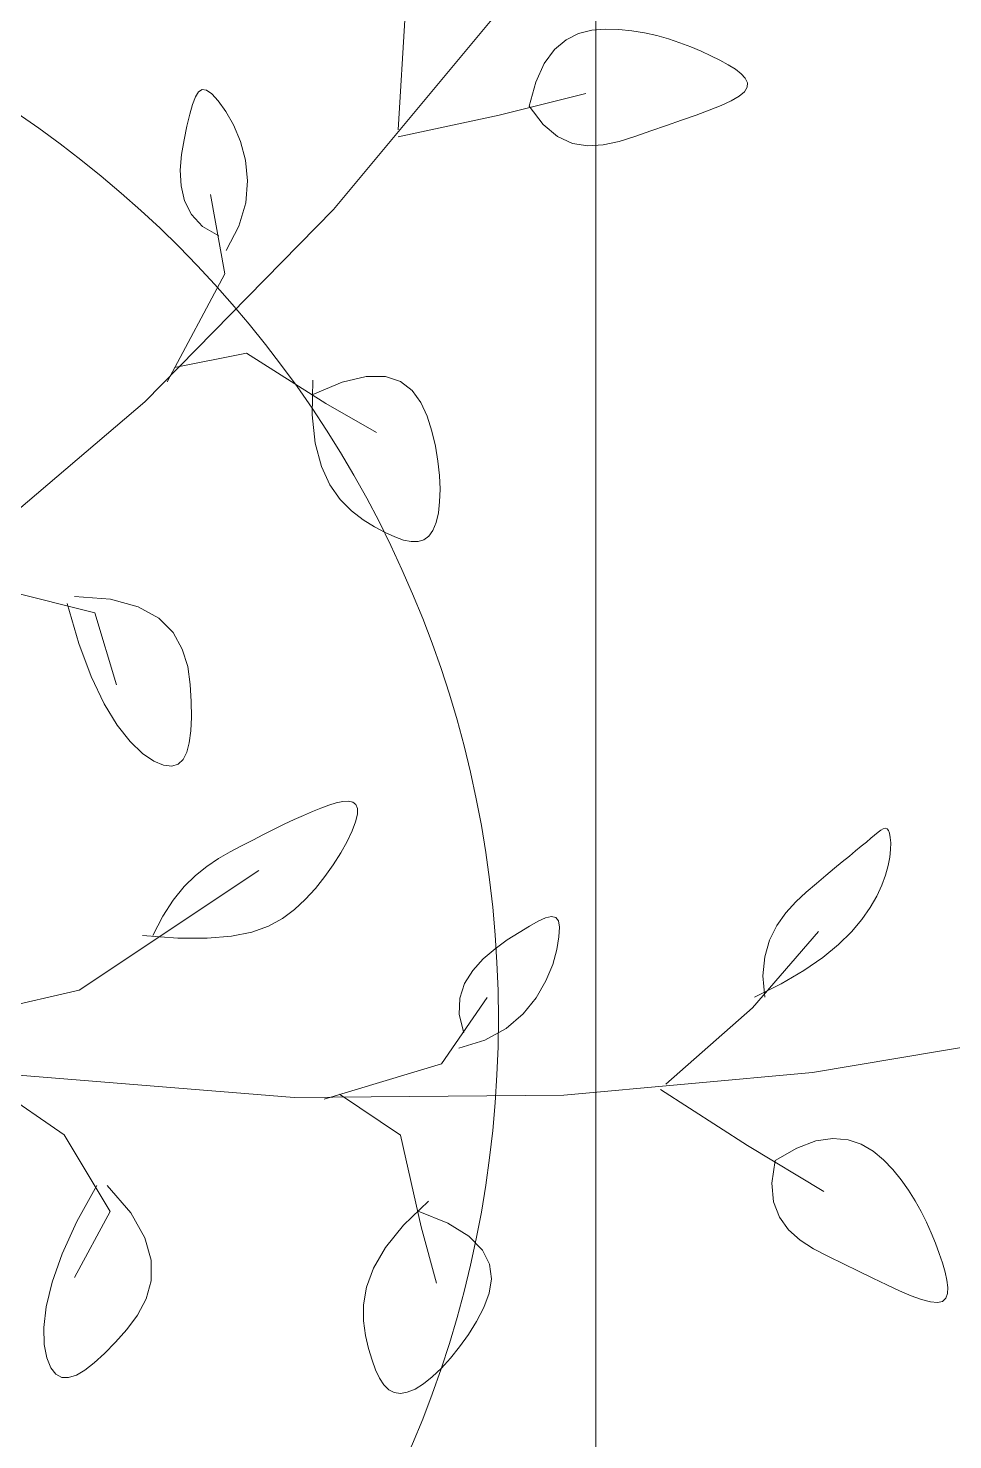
# Model space of a CAD drawing. Header units: centimetres. Extents: x -26724 to 60145, y -23645 to 6771.
# Drawn here: x -10766.48 to -10740.83, y 1671.37 to 1710.51 of the extents above; entities that cross this region are included whole.
import ezdxf

# ---------------------------------------------------------------- set-up
doc = ezdxf.new("R2010")
doc.units = ezdxf.units.CM
doc.linetypes.add('AUSGEZOGEN', pattern=[0])
doc.linetypes.add('PUNKT2_S9', pattern=[0.35, 0.15, -0.1, 0, -0.1])
doc.layers.add('3.IZGLED 2', color=7, linetype='Continuous', lineweight=9, true_color=0x4a4a4a)
doc.layers.add('Moebel', color=252, linetype='PUNKT2_S9', lineweight=13)

# ---------------------------------------------------------------- blocks, each defined once
blk = doc.blocks.new('ggggt')
at = {"layer": 'Moebel', "color": 91, "linetype": 'AUSGEZOGEN', "lineweight": 18, "transparency": 33554687}
for p, q in [((1595.243, 2014.777, 13.5), (1595.443, 2017.975, 13.5)), ((1593.455, 2012.56, 13.5), (1597.891, 2017.891, 13.5)), ((1600.254, 2017.441, 13.5), (1600.62, 2017.535, 13.5)), ((1600.62, 2017.535, 13.5), (1600.995, 2017.569, 13.5)), ((1600.995, 2017.569, 13.5), (1601.368, 2017.559, 13.5)), ((1601.368, 2017.559, 13.5), (1601.731, 2017.522, 13.5)), ((1601.731, 2017.522, 13.5), (1602.084, 2017.463, 13.5)), ((1599.585, 2016.998, 13.5), (1599.906, 2017.268, 13.5)), ((1599.906, 2017.268, 13.5), (1600.254, 2017.441, 13.5)), ((1602.084, 2017.463, 13.5), (1602.424, 2017.386, 13.5)), ((1602.424, 2017.386, 13.5), (1602.751, 2017.293, 13.5)), ((1602.751, 2017.293, 13.5), (1603.065, 2017.187, 13.5)), ((1603.065, 2017.187, 13.5), (1603.365, 2017.072, 13.5)), ((1599.3, 2016.613, 13.5), (1599.585, 2016.998, 13.5)), ((1603.365, 2017.072, 13.5), (1603.65, 2016.951, 13.5)), ((1603.65, 2016.951, 13.5), (1603.921, 2016.826, 13.5)), ((1603.921, 2016.826, 13.5), (1604.175, 2016.701, 13.5)), ((1599.063, 2016.095, 13.5), (1599.3, 2016.613, 13.5)), ((1604.175, 2016.701, 13.5), (1604.405, 2016.576, 13.5)), ((1604.405, 2016.576, 13.5), (1604.604, 2016.451, 13.5)), ((1604.604, 2016.451, 13.5), (1604.764, 2016.327, 13.5)), ((1598.881, 2015.427, 13.5), (1599.063, 2016.095, 13.5)), ((1604.764, 2016.327, 13.5), (1604.877, 2016.202, 13.5)), ((1604.877, 2016.202, 13.5), (1604.935, 2016.077, 13.5)), ((1604.935, 2016.077, 13.5), (1604.93, 2015.952, 13.5)), ((1589.541, 2015.478, 13.5), (1589.62, 2015.687, 13.5)), ((1589.62, 2015.687, 13.5), (1589.708, 2015.827, 13.5)), ((1589.708, 2015.827, 13.5), (1589.809, 2015.891, 13.5)), ((1589.809, 2015.891, 13.5), (1589.931, 2015.875, 13.5)), ((1589.931, 2015.875, 13.5), (1590.077, 2015.772, 13.5)), ((1590.077, 2015.772, 13.5), (1590.254, 2015.577, 13.5)), ((1590.254, 2015.577, 13.5), (1590.461, 2015.286, 13.5)), ((1598.046, 2015.177, 13.5), (1600.449, 2015.776, 13.5)), ((1604.486, 2015.576, 13.5), (1604.208, 2015.448, 13.5)), ((1604.705, 2015.702, 13.5), (1604.486, 2015.576, 13.5)), ((1604.855, 2015.827, 13.5), (1604.705, 2015.702, 13.5)), ((1604.93, 2015.952, 13.5), (1604.855, 2015.827, 13.5)), ((1589.386, 2014.877, 13.5), (1589.465, 2015.207, 13.5)), ((1589.465, 2015.207, 13.5), (1589.541, 2015.478, 13.5)), ((1590.461, 2015.286, 13.5), (1590.675, 2014.908, 13.5)), ((1595.243, 2014.577, 13.5), (1598.046, 2015.177, 13.5)), ((1599.266, 2014.921, 13.5), (1598.881, 2015.427, 13.5)), ((1598.881, 2015.427, 13.5), (1598.881, 2015.427, 13.5)), ((1603.51, 2015.182, 13.5), (1603.11, 2015.042, 13.5)), ((1603.879, 2015.317, 13.5), (1603.51, 2015.182, 13.5)), ((1604.208, 2015.448, 13.5), (1603.879, 2015.317, 13.5)), ((1589.305, 2014.498, 13.5), (1589.386, 2014.877, 13.5)), ((1590.675, 2014.908, 13.5), (1590.867, 2014.453, 13.5)), ((1599.666, 2014.587, 13.5), (1599.266, 2014.921, 13.5)), ((1602.687, 2014.896, 13.5), (1602.252, 2014.744, 13.5)), ((1603.11, 2015.042, 13.5), (1602.687, 2014.896, 13.5)), ((1589.236, 2014.085, 13.5), (1589.305, 2014.498, 13.5)), ((1590.867, 2014.453, 13.5), (1591.007, 2013.934, 13.5)), ((1600.08, 2014.398, 13.5), (1599.666, 2014.587, 13.5)), ((1600.504, 2014.33, 13.5), (1600.08, 2014.398, 13.5)), ((1601.374, 2014.45, 13.5), (1600.936, 2014.355, 13.5)), ((1601.813, 2014.588, 13.5), (1601.374, 2014.45, 13.5)), ((1602.252, 2014.744, 13.5), (1601.813, 2014.588, 13.5)), ((1589.201, 2013.653, 13.5), (1589.236, 2014.085, 13.5)), ((1600.936, 2014.355, 13.5), (1600.504, 2014.33, 13.5)), ((1589.222, 2013.222, 13.5), (1589.201, 2013.653, 13.5)), ((1591.007, 2013.934, 13.5), (1591.067, 2013.361, 13.5)), ((1589.318, 2012.806, 13.5), (1589.222, 2013.222, 13.5)), ((1591.067, 2013.361, 13.5), (1591.017, 2012.745, 13.5)), ((1590.437, 2010.779, 13.5), (1590.036, 2012.978, 13.5)), ((1588.216, 2007.229, 13.5), (1593.455, 2012.56, 13.5)), ((1589.511, 2012.424, 13.5), (1589.318, 2012.806, 13.5)), ((1591.017, 2012.745, 13.5), (1590.828, 2012.097, 13.5)), ((1589.821, 2012.093, 13.5), (1589.511, 2012.424, 13.5)), ((1590.271, 2011.829, 13.5), (1589.821, 2012.093, 13.5)), ((1590.828, 2012.097, 13.5), (1590.471, 2011.429, 13.5)), ((1588.835, 2007.78, 13.5), (1590.437, 2010.779, 13.5)), ((1589.035, 2008.18, 13.5), (1591.038, 2008.58, 13.5)), ((1591.038, 2008.58, 13.5), (1593.24, 2007.18, 13.5)), ((1592.874, 2007.831, 13.5), (1592.857, 2006.872, 13.5)), ((1593.694, 2007.777, 13.5), (1592.874, 2007.431, 13.5)), ((1594.362, 2007.935, 13.5), (1593.694, 2007.777, 13.5)), ((1594.896, 2007.931, 13.5), (1594.362, 2007.935, 13.5)), ((1595.315, 2007.791, 13.5), (1594.896, 2007.931, 13.5)), ((1595.634, 2007.543, 13.5), (1595.315, 2007.791, 13.5)), ((1595.873, 2007.213, 13.5), (1595.634, 2007.543, 13.5)), ((1582.105, 2002.032, 13.5), (1588.216, 2007.229, 13.5)), ((1593.24, 2007.18, 13.5), (1594.642, 2006.381, 13.5)), ((1596.048, 2006.828, 13.5), (1595.873, 2007.213, 13.5)), ((1592.857, 2006.872, 13.5), (1592.943, 2006.08, 13.5)), ((1596.178, 2006.415, 13.5), (1596.048, 2006.828, 13.5)), ((1596.277, 2005.997, 13.5), (1596.178, 2006.415, 13.5)), ((1592.943, 2006.08, 13.5), (1593.114, 2005.438, 13.5)), ((1596.348, 2005.585, 13.5), (1596.277, 2005.997, 13.5)), ((1593.114, 2005.438, 13.5), (1593.352, 2004.924, 13.5)), ((1596.391, 2005.186, 13.5), (1596.348, 2005.585, 13.5)), ((1596.408, 2004.809, 13.5), (1596.391, 2005.186, 13.5)), ((1593.352, 2004.924, 13.5), (1593.637, 2004.519, 13.5)), ((1596.397, 2004.461, 13.5), (1596.408, 2004.809, 13.5)), ((1593.637, 2004.519, 13.5), (1593.951, 2004.204, 13.5)), ((1596.361, 2004.149, 13.5), (1596.397, 2004.461, 13.5)), ((1593.951, 2004.204, 13.5), (1594.276, 2003.96, 13.5)), ((1594.276, 2003.96, 13.5), (1594.593, 2003.766, 13.5)), ((1596.211, 2003.666, 13.5), (1596.299, 2003.882, 13.5)), ((1596.299, 2003.882, 13.5), (1596.361, 2004.149, 13.5)), ((1594.593, 2003.766, 13.5), (1594.886, 2003.607, 13.5)), ((1594.886, 2003.607, 13.5), (1595.153, 2003.483, 13.5)), ((1595.153, 2003.483, 13.5), (1595.394, 2003.397, 13.5)), ((1595.961, 2003.405, 13.5), (1596.099, 2003.508, 13.5)), ((1596.099, 2003.508, 13.5), (1596.211, 2003.666, 13.5)), ((1595.394, 2003.397, 13.5), (1595.609, 2003.354, 13.5)), ((1595.609, 2003.354, 13.5), (1595.798, 2003.355, 13.5)), ((1595.798, 2003.355, 13.5), (1595.961, 2003.405, 13.5)), ((1584.429, 2001.983, 13.5), (1586.832, 2001.383, 13.5)), ((1586.383, 2000.53, 13.5), (1586.066, 2001.634, 13.5)), ((1586.266, 2001.833, 13.5), (1587.266, 2001.758, 13.5)), ((1587.266, 2001.758, 13.5), (1588.034, 2001.549, 13.5)), ((1588.034, 2001.549, 13.5), (1588.601, 2001.232, 13.5)), ((1586.832, 2001.383, 13.5), (1587.433, 1999.384, 13.5)), ((1588.601, 2001.232, 13.5), (1588.998, 2000.832, 13.5)), ((1588.998, 2000.832, 13.5), (1589.256, 2000.375, 13.5)), ((1586.727, 1999.61, 13.5), (1586.383, 2000.53, 13.5)), ((1589.256, 2000.375, 13.5), (1589.406, 1999.887, 13.5)), ((1587.086, 1998.858, 13.5), (1586.727, 1999.61, 13.5)), ((1589.406, 1999.887, 13.5), (1589.478, 1999.393, 13.5)), ((1589.478, 1999.393, 13.5), (1589.503, 1998.918, 13.5)), ((1587.451, 1998.262, 13.5), (1587.086, 1998.858, 13.5)), ((1589.503, 1998.918, 13.5), (1589.507, 1998.486, 13.5)), ((1589.507, 1998.486, 13.5), (1589.491, 1998.103, 13.5)), ((1587.809, 1997.807, 13.5), (1587.451, 1998.262, 13.5)), ((1589.491, 1998.103, 13.5), (1589.451, 1997.777, 13.5)), ((1588.149, 1997.48, 13.5), (1587.809, 1997.807, 13.5)), ((1589.451, 1997.777, 13.5), (1589.382, 1997.51, 13.5)), ((1588.462, 1997.266, 13.5), (1588.149, 1997.48, 13.5)), ((1588.736, 1997.152, 13.5), (1588.462, 1997.266, 13.5)), ((1589.142, 1997.18, 13.5), (1588.962, 1997.126, 13.5)), ((1589.281, 1997.31, 13.5), (1589.142, 1997.18, 13.5)), ((1589.382, 1997.51, 13.5), (1589.281, 1997.31, 13.5)), ((1588.962, 1997.126, 13.5), (1588.736, 1997.152, 13.5)), ((1593.103, 1995.963, 13.5), (1593.325, 1996.044, 13.5)), ((1593.325, 1996.044, 13.5), (1593.53, 1996.106, 13.5)), ((1593.53, 1996.106, 13.5), (1593.712, 1996.144, 13.5)), ((1593.712, 1996.144, 13.5), (1593.866, 1996.154, 13.5)), ((1593.866, 1996.154, 13.5), (1593.989, 1996.129, 13.5)), ((1593.989, 1996.129, 13.5), (1594.075, 1996.065, 13.5)), ((1594.075, 1996.065, 13.5), (1594.119, 1995.956, 13.5)), ((1592.085, 1995.514, 13.5), (1592.357, 1995.643, 13.5)), ((1592.357, 1995.643, 13.5), (1592.618, 1995.761, 13.5)), ((1592.618, 1995.761, 13.5), (1592.867, 1995.868, 13.5)), ((1592.867, 1995.868, 13.5), (1593.103, 1995.963, 13.5)), ((1594.117, 1995.797, 13.5), (1594.066, 1995.586, 13.5)), ((1594.119, 1995.956, 13.5), (1594.117, 1995.797, 13.5)), ((1591.209, 1995.076, 13.5), (1591.51, 1995.23, 13.5)), ((1591.51, 1995.23, 13.5), (1591.803, 1995.376, 13.5)), ((1591.803, 1995.376, 13.5), (1592.085, 1995.514, 13.5)), ((1593.969, 1995.329, 13.5), (1593.83, 1995.038, 13.5)), ((1594.066, 1995.586, 13.5), (1593.969, 1995.329, 13.5)), ((1608.36, 1995.125, 13.5), (1608.467, 1995.216, 13.5)), ((1608.467, 1995.216, 13.5), (1608.56, 1995.292, 13.5)), ((1608.56, 1995.292, 13.5), (1608.64, 1995.352, 13.5)), ((1608.64, 1995.352, 13.5), (1608.707, 1995.39, 13.5)), ((1608.707, 1995.39, 13.5), (1608.764, 1995.403, 13.5)), ((1608.764, 1995.403, 13.5), (1608.81, 1995.389, 13.5)), ((1608.81, 1995.389, 13.5), (1608.848, 1995.345, 13.5)), ((1608.848, 1995.345, 13.5), (1608.878, 1995.266, 13.5)), ((1608.878, 1995.266, 13.5), (1608.901, 1995.15, 13.5)), ((1590.582, 1994.748, 13.5), (1590.899, 1994.916, 13.5)), ((1590.899, 1994.916, 13.5), (1591.209, 1995.076, 13.5)), ((1593.83, 1995.038, 13.5), (1593.654, 1994.723, 13.5)), ((1607.94, 1994.777, 13.5), (1608.097, 1994.906, 13.5)), ((1608.097, 1994.906, 13.5), (1608.237, 1995.022, 13.5)), ((1608.237, 1995.022, 13.5), (1608.36, 1995.125, 13.5)), ((1608.91, 1994.817, 13.5), (1608.888, 1994.605, 13.5)), ((1608.901, 1995.15, 13.5), (1608.913, 1995, 13.5)), ((1608.913, 1995, 13.5), (1608.91, 1994.817, 13.5)), ((1589.939, 1994.348, 13.5), (1590.261, 1994.562, 13.5)), ((1590.261, 1994.562, 13.5), (1590.582, 1994.748, 13.5)), ((1593.654, 1994.723, 13.5), (1593.445, 1994.394, 13.5)), ((1607.352, 1994.293, 13.5), (1607.569, 1994.472, 13.5)), ((1607.569, 1994.472, 13.5), (1607.765, 1994.633, 13.5)), ((1607.765, 1994.633, 13.5), (1607.94, 1994.777, 13.5)), ((1608.888, 1994.605, 13.5), (1608.842, 1994.367, 13.5)), ((1586.398, 1990.917, 13.5), (1591.382, 1994.237, 13.5)), ((1589.306, 1993.785, 13.5), (1589.619, 1994.093, 13.5)), ((1589.619, 1994.093, 13.5), (1589.939, 1994.348, 13.5)), ((1593.208, 1994.062, 13.5), (1592.948, 1993.737, 13.5)), ((1593.445, 1994.394, 13.5), (1593.208, 1994.062, 13.5)), ((1606.852, 1993.876, 13.5), (1607.113, 1994.095, 13.5)), ((1607.113, 1994.095, 13.5), (1607.352, 1994.293, 13.5)), ((1608.77, 1994.105, 13.5), (1608.666, 1993.822, 13.5)), ((1608.842, 1994.367, 13.5), (1608.77, 1994.105, 13.5)), ((1589.002, 1993.413, 13.5), (1589.306, 1993.785, 13.5)), ((1592.948, 1993.737, 13.5), (1592.669, 1993.429, 13.5)), ((1606.568, 1993.634, 13.5), (1606.852, 1993.876, 13.5)), ((1608.666, 1993.822, 13.5), (1608.526, 1993.521, 13.5)), ((1588.712, 1992.966, 13.5), (1589.002, 1993.413, 13.5)), ((1592.669, 1993.429, 13.5), (1592.371, 1993.147, 13.5)), ((1606.001, 1993.055, 13.5), (1606.279, 1993.363, 13.5)), ((1606.279, 1993.363, 13.5), (1606.568, 1993.634, 13.5)), ((1608.526, 1993.521, 13.5), (1608.346, 1993.204, 13.5)), ((1588.437, 1992.43, 13.5), (1588.712, 1992.966, 13.5)), ((1592.039, 1992.9, 13.5), (1591.65, 1992.691, 13.5)), ((1592.371, 1993.147, 13.5), (1592.039, 1992.9, 13.5)), ((1599.134, 1992.832, 13.5), (1599.338, 1992.923, 13.5)), ((1599.338, 1992.923, 13.5), (1599.499, 1992.96, 13.5)), ((1599.499, 1992.96, 13.5), (1599.616, 1992.934, 13.5)), ((1599.616, 1992.934, 13.5), (1599.691, 1992.836, 13.5)), ((1605.753, 1992.704, 13.5), (1606.001, 1993.055, 13.5)), ((1608.115, 1992.874, 13.5), (1607.826, 1992.532, 13.5)), ((1608.346, 1993.204, 13.5), (1608.115, 1992.874, 13.5)), ((1591.186, 1992.526, 13.5), (1590.625, 1992.413, 13.5)), ((1591.65, 1992.691, 13.5), (1591.186, 1992.526, 13.5)), ((1598.274, 1992.306, 13.5), (1598.6, 1992.516, 13.5)), ((1598.6, 1992.516, 13.5), (1598.888, 1992.693, 13.5)), ((1598.888, 1992.693, 13.5), (1599.134, 1992.832, 13.5)), ((1599.691, 1992.836, 13.5), (1599.721, 1992.66, 13.5)), ((1599.721, 1992.66, 13.5), (1599.708, 1992.397, 13.5)), ((1605.073, 1990.424, 13.5), (1606.911, 1992.544, 13.5)), ((1605.553, 1992.302, 13.5), (1605.753, 1992.704, 13.5)), ((1607.826, 1992.532, 13.5), (1607.466, 1992.181, 13.5)), ((1589.13, 1992.359, 13.5), (1588.154, 1992.43, 13.5)), ((1589.946, 1992.355, 13.5), (1589.13, 1992.359, 13.5)), ((1590.625, 1992.413, 13.5), (1589.946, 1992.355, 13.5)), ((1597.933, 1992.062, 13.5), (1598.274, 1992.306, 13.5)), ((1599.708, 1992.397, 13.5), (1599.649, 1992.045, 13.5)), ((1605.418, 1991.842, 13.5), (1605.553, 1992.302, 13.5)), ((1607.466, 1992.181, 13.5), (1607.027, 1991.822, 13.5)), ((1597.313, 1991.462, 13.5), (1597.604, 1991.781, 13.5)), ((1597.604, 1991.781, 13.5), (1597.933, 1992.062, 13.5)), ((1599.649, 1992.045, 13.5), (1599.533, 1991.626, 13.5)), ((1605.366, 1991.316, 13.5), (1605.418, 1991.842, 13.5)), ((1607.027, 1991.822, 13.5), (1606.498, 1991.457, 13.5)), ((1597.087, 1991.1, 13.5), (1597.313, 1991.462, 13.5)), ((1599.533, 1991.626, 13.5), (1599.347, 1991.169, 13.5)), ((1605.416, 1990.718, 13.5), (1605.366, 1991.316, 13.5)), ((1606.498, 1991.457, 13.5), (1605.87, 1991.088, 13.5)), ((1580.997, 1989.675, 13.5), (1586.398, 1990.917, 13.5)), ((1596.954, 1990.693, 13.5), (1597.087, 1991.1, 13.5)), ((1599.347, 1991.169, 13.5), (1599.079, 1990.703, 13.5)), ((1605.87, 1991.088, 13.5), (1605.133, 1990.718, 13.5)), ((1596.445, 1988.875, 13.5), (1597.716, 1990.713, 13.5)), ((1596.939, 1990.239, 13.5), (1596.954, 1990.693, 13.5)), ((1599.079, 1990.703, 13.5), (1598.716, 1990.255, 13.5)), ((1597.07, 1989.735, 13.5), (1596.939, 1990.239, 13.5)), ((1598.716, 1990.255, 13.5), (1598.245, 1989.855, 13.5)), ((1602.67, 1988.304, 13.5), (1605.073, 1990.424, 13.5)), ((1598.245, 1989.855, 13.5), (1597.653, 1989.53, 13.5)), ((1597.653, 1989.53, 13.5), (1596.929, 1989.31, 13.5)), ((1606.745, 1988.633, 13.5), (1613.035, 1989.694, 13.5)), ((1583.288, 1988.745, 13.5), (1585.977, 1986.903, 13.5)), ((1584.368, 1988.582, 13.5), (1592.364, 1987.935, 13.5)), ((1593.192, 1987.887, 13.5), (1596.445, 1988.875, 13.5)), ((1599.839, 1988, 13.5), (1606.745, 1988.633, 13.5)), ((1602.529, 1988.162, 13.5), (1604.935, 1986.604, 13.5)), ((1592.364, 1987.935, 13.5), (1599.839, 1988, 13.5)), ((1593.616, 1988.028, 13.5), (1595.315, 1986.895, 13.5)), ((1585.977, 1986.903, 13.5), (1587.252, 1984.78, 13.5)), ((1595.315, 1986.895, 13.5), (1595.883, 1984.348, 13.5)), ((1604.935, 1986.604, 13.5), (1607.058, 1985.329, 13.5)), ((1606.304, 1986.535, 13.5), (1606.838, 1986.733, 13.5)), ((1606.838, 1986.733, 13.5), (1607.311, 1986.804, 13.5)), ((1607.311, 1986.804, 13.5), (1607.729, 1986.768, 13.5)), ((1607.729, 1986.768, 13.5), (1608.097, 1986.644, 13.5)), ((1608.097, 1986.644, 13.5), (1608.423, 1986.452, 13.5)), ((1605.703, 1986.19, 13.5), (1606.304, 1986.535, 13.5)), ((1608.423, 1986.452, 13.5), (1608.712, 1986.211, 13.5)), ((1608.712, 1986.211, 13.5), (1608.969, 1985.94, 13.5)), ((1605.617, 1985.561, 13.5), (1605.703, 1986.19, 13.5)), ((1605.703, 1986.19, 13.5), (1605.703, 1986.19, 13.5)), ((1608.969, 1985.94, 13.5), (1609.2, 1985.657, 13.5)), ((1586.331, 1984.495, 13.5), (1586.887, 1985.499, 13.5)), ((1587.17, 1985.499, 13.5), (1587.824, 1984.738, 13.5)), ((1605.664, 1985.041, 13.5), (1605.617, 1985.561, 13.5)), ((1609.2, 1985.657, 13.5), (1609.407, 1985.366, 13.5)), ((1596.083, 1985.067, 13.5), (1595.393, 1984.401, 13.5)), ((1605.823, 1984.615, 13.5), (1605.664, 1985.041, 13.5)), ((1609.407, 1985.366, 13.5), (1609.593, 1985.071, 13.5)), ((1609.593, 1985.071, 13.5), (1609.758, 1984.774, 13.5)), ((1587.252, 1984.78, 13.5), (1586.264, 1982.942, 13.5)), ((1587.824, 1984.738, 13.5), (1588.219, 1984.047, 13.5)), ((1596.625, 1984.45, 13.5), (1595.801, 1984.784, 13.5)), ((1609.758, 1984.774, 13.5), (1609.905, 1984.477, 13.5)), ((1585.924, 1983.601, 13.5), (1586.331, 1984.495, 13.5)), ((1595.393, 1984.401, 13.5), (1594.895, 1983.78, 13.5)), ((1595.883, 1984.348, 13.5), (1596.308, 1982.791, 13.5)), ((1597.209, 1984.089, 13.5), (1596.625, 1984.45, 13.5)), ((1606.074, 1984.267, 13.5), (1605.823, 1984.615, 13.5)), ((1606.398, 1983.98, 13.5), (1606.074, 1984.267, 13.5)), ((1609.905, 1984.477, 13.5), (1610.036, 1984.183, 13.5)), ((1588.219, 1984.047, 13.5), (1588.396, 1983.422, 13.5)), ((1597.584, 1983.708, 13.5), (1597.209, 1984.089, 13.5)), ((1606.774, 1983.737, 13.5), (1606.398, 1983.98, 13.5)), ((1610.036, 1984.183, 13.5), (1610.152, 1983.896, 13.5)), ((1610.152, 1983.896, 13.5), (1610.256, 1983.616, 13.5)), ((1585.647, 1982.815, 13.5), (1585.924, 1983.601, 13.5)), ((1594.895, 1983.78, 13.5), (1594.561, 1983.205, 13.5)), ((1597.781, 1983.313, 13.5), (1597.584, 1983.708, 13.5)), ((1607.183, 1983.524, 13.5), (1606.774, 1983.737, 13.5)), ((1607.603, 1983.324, 13.5), (1607.183, 1983.524, 13.5)), ((1610.256, 1983.616, 13.5), (1610.347, 1983.349, 13.5)), ((1588.396, 1983.422, 13.5), (1588.394, 1982.858, 13.5)), ((1594.561, 1983.205, 13.5), (1594.366, 1982.674, 13.5)), ((1597.832, 1982.912, 13.5), (1597.781, 1983.313, 13.5)), ((1608.019, 1983.124, 13.5), (1607.603, 1983.324, 13.5)), ((1608.42, 1982.928, 13.5), (1608.019, 1983.124, 13.5)), ((1610.347, 1983.349, 13.5), (1610.421, 1983.097, 13.5)), ((1610.421, 1983.097, 13.5), (1610.474, 1982.868, 13.5)), ((1585.483, 1982.136, 13.5), (1585.647, 1982.815, 13.5)), ((1588.394, 1982.858, 13.5), (1588.253, 1982.353, 13.5)), ((1597.767, 1982.509, 13.5), (1597.832, 1982.912, 13.5)), ((1608.802, 1982.744, 13.5), (1608.42, 1982.928, 13.5)), ((1609.159, 1982.578, 13.5), (1608.802, 1982.744, 13.5)), ((1610.474, 1982.868, 13.5), (1610.498, 1982.667, 13.5)), ((1588.253, 1982.353, 13.5), (1588.014, 1981.902, 13.5)), ((1594.366, 1982.674, 13.5), (1594.281, 1982.186, 13.5)), ((1597.619, 1982.113, 13.5), (1597.767, 1982.509, 13.5)), ((1609.484, 1982.439, 13.5), (1609.159, 1982.578, 13.5)), ((1609.771, 1982.332, 13.5), (1609.484, 1982.439, 13.5)), ((1610.015, 1982.267, 13.5), (1609.771, 1982.332, 13.5)), ((1610.443, 1982.369, 13.5), (1610.351, 1982.284, 13.5)), ((1610.49, 1982.499, 13.5), (1610.443, 1982.369, 13.5)), ((1610.498, 1982.667, 13.5), (1610.49, 1982.499, 13.5)), ((1585.414, 1981.561, 13.5), (1585.483, 1982.136, 13.5)), ((1588.014, 1981.902, 13.5), (1587.715, 1981.502, 13.5)), ((1594.281, 1982.186, 13.5), (1594.281, 1981.741, 13.5)), ((1597.418, 1981.729, 13.5), (1597.619, 1982.113, 13.5)), ((1610.21, 1982.249, 13.5), (1610.015, 1982.267, 13.5)), ((1610.351, 1982.284, 13.5), (1610.21, 1982.249, 13.5)), ((1585.424, 1981.089, 13.5), (1585.414, 1981.561, 13.5)), ((1594.281, 1981.741, 13.5), (1594.338, 1981.338, 13.5)), ((1597.193, 1981.364, 13.5), (1597.418, 1981.729, 13.5)), ((1587.398, 1981.148, 13.5), (1587.095, 1980.84, 13.5)), ((1587.715, 1981.502, 13.5), (1587.398, 1981.148, 13.5)), ((1594.338, 1981.338, 13.5), (1594.425, 1980.977, 13.5)), ((1596.951, 1981.022, 13.5), (1597.193, 1981.364, 13.5)), ((1585.494, 1980.716, 13.5), (1585.424, 1981.089, 13.5)), ((1587.095, 1980.84, 13.5), (1586.813, 1980.581, 13.5)), ((1594.425, 1980.977, 13.5), (1594.52, 1980.658, 13.5)), ((1596.7, 1980.71, 13.5), (1596.951, 1981.022, 13.5)), ((1585.606, 1980.443, 13.5), (1585.494, 1980.716, 13.5)), ((1585.747, 1980.264, 13.5), (1585.606, 1980.443, 13.5)), ((1586.554, 1980.378, 13.5), (1586.317, 1980.239, 13.5)), ((1586.813, 1980.581, 13.5), (1586.554, 1980.378, 13.5)), ((1594.52, 1980.658, 13.5), (1594.621, 1980.381, 13.5)), ((1594.621, 1980.381, 13.5), (1594.731, 1980.15, 13.5)), ((1596.192, 1980.193, 13.5), (1596.445, 1980.432, 13.5)), ((1596.445, 1980.432, 13.5), (1596.7, 1980.71, 13.5)), ((1585.913, 1980.175, 13.5), (1585.747, 1980.264, 13.5)), ((1586.103, 1980.169, 13.5), (1585.913, 1980.175, 13.5)), ((1586.317, 1980.239, 13.5), (1586.103, 1980.169, 13.5)), ((1594.731, 1980.15, 13.5), (1594.851, 1979.967, 13.5)), ((1594.851, 1979.967, 13.5), (1594.986, 1979.835, 13.5)), ((1595.713, 1979.853, 13.5), (1595.946, 1979.998, 13.5)), ((1595.946, 1979.998, 13.5), (1596.192, 1980.193, 13.5)), ((1594.986, 1979.835, 13.5), (1595.137, 1979.755, 13.5)), ((1595.137, 1979.755, 13.5), (1595.307, 1979.73, 13.5)), ((1595.307, 1979.73, 13.5), (1595.498, 1979.762, 13.5)), ((1595.498, 1979.762, 13.5), (1595.713, 1979.853, 13.5))]:
    blk.add_line(p, q, dxfattribs=at)
blk.add_circle((1567.746, 1990.122, 13.5), 30.281, dxfattribs=at)

msp = doc.modelspace()

# ---------------------------------------------------------------- linework, layer by layer
at = {"layer": '3.IZGLED 2', "color": 4, "ltscale": 12, "elevation": 13.5}
msp.add_lwpolyline([(-10750.731, 1723.889), (-10720.731, 1723.889), (-10720.731, 1643.889), (-10750.732, 1643.889)], close=True, dxfattribs=at)

# ---------------------------------------------------------------- block references
at = {"layer": '3.IZGLED 2'}
msp.add_blockref('ggggt', (-12351.461, -307.076, 13.5), dxfattribs=at)

doc.saveas('drawing.dxf')
